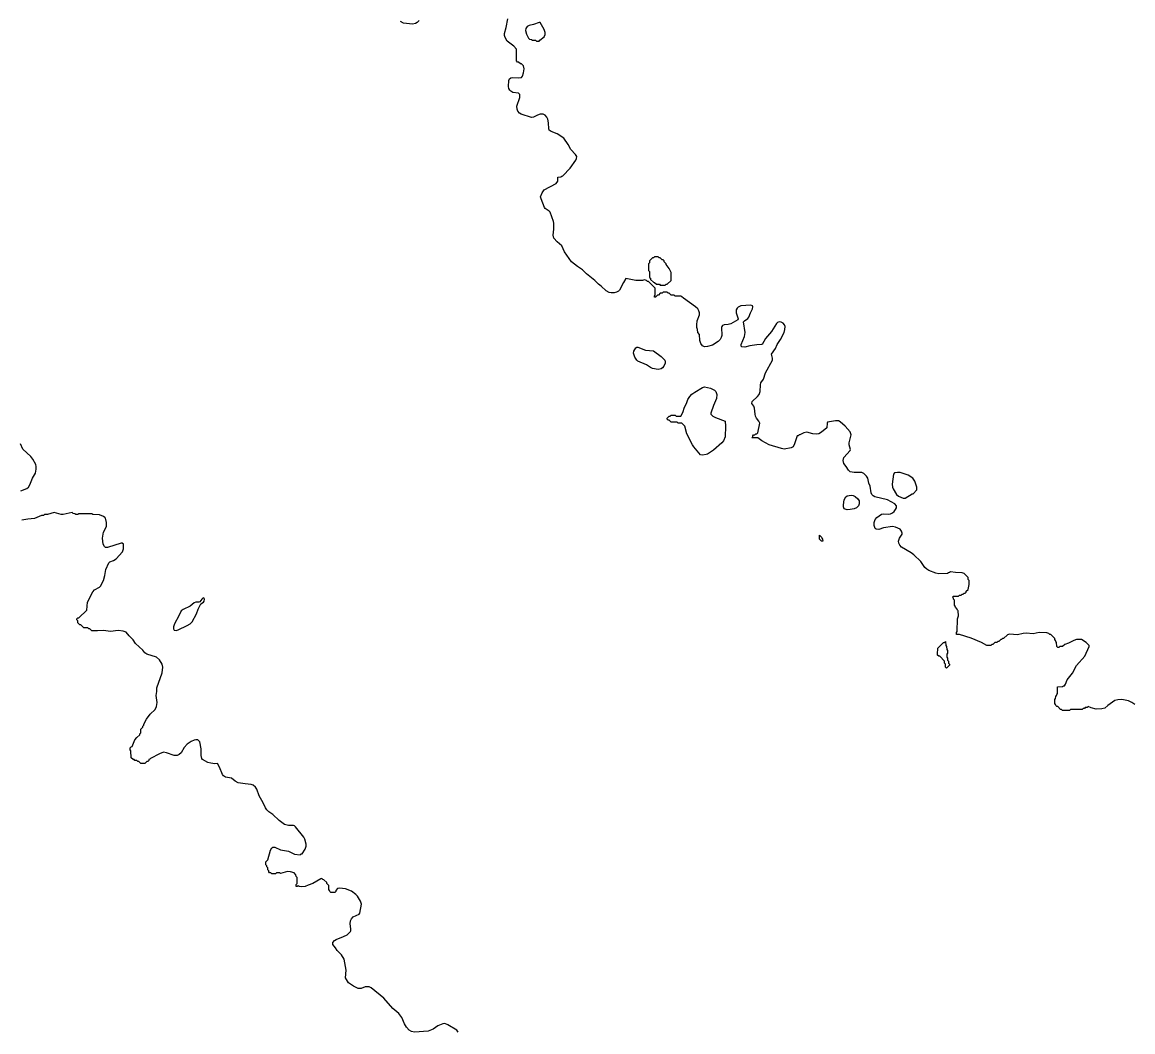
# Model space of a CAD drawing. Extents: x 474277 to 475042, y 254928 to 255625.
# Drawn here: x 474694.8 to 474781.3, y 255168.9 to 255247.6 of the extents above; entities that cross this region are included whole.
import ezdxf

# ---------------------------------------------------------------- set-up
doc = ezdxf.new("R2010")
doc.units = 0
doc.header["$MEASUREMENT"] = 0
doc.layers.add('BaseMapV2_DTM_export_MonNov09090547073261 — entities', color=1, linetype='CONTINUOUS')

msp = doc.modelspace()

# ---------------------------------------------------------------- linework, layer by layer
at = {"layer": 'BaseMapV2_DTM_export_MonNov09090547073261 — entities', "color": 15, "linetype": 'Continuous', "true_color": 0xb7484b}
for points in [[(474781.491, 255194.432, 84.75), (474781.268, 255194.585, 84.75), (474781.006, 255194.713, 84.75), (474780.47, 255194.828, 84.75), (474780.163, 255194.804, 84.75), (474779.944, 255194.739, 84.75), (474779.396, 255194.355, 84.75), (474779.166, 255194.151, 84.75), (474778.936, 255194.082, 84.75), (474778.476, 255194.066, 84.75), (474778.093, 255194.158, 84.75), (474777.863, 255194.271, 84.75), (474777.786, 255194.199, 84.75), (474777.633, 255194.194, 84.75), (474777.564, 255194.125, 84.75), (474777.479, 255194.117, 84.75), (474777.403, 255194.044, 84.75), (474776.482, 255194.041, 84.75), (474776.406, 255193.969, 84.75), (474775.869, 255193.969, 84.75), (474775.792, 255194.044, 84.75), (474775.711, 255194.048, 84.75), (474775.486, 255194.274, 84.75), (474775.409, 255194.275, 84.75), (474775.328, 255194.355, 84.75), (474775.324, 255194.432, 84.75), (474775.253, 255194.509, 84.75), (474775.254, 255194.815, 84.75), (474775.324, 255194.892, 84.75), (474775.332, 255195.053, 84.75), (474775.401, 255195.122, 84.75), (474775.404, 255195.199, 84.75), (474775.478, 255195.275, 84.75), (474775.478, 255195.812, 84.75), (474775.869, 255195.82, 84.75), (474775.946, 255195.893, 84.75), (474776.022, 255195.893, 84.75), (474776.099, 255196.008, 84.75), (474776.226, 255196.349, 84.75), (474776.636, 255196.882, 84.75), (474776.942, 255197.464, 84.75), (474777.589, 255198.189, 84.75), (474777.935, 255198.956, 84.75), (474777.931, 255199.032, 84.75), (474777.707, 255199.262, 84.75), (474777.326, 255199.485, 84.75), (474776.942, 255199.482, 84.75), (474776.737, 255199.416, 84.75), (474776.329, 255199.206, 84.75), (474776.03, 255199.109, 84.75), (474775.869, 255198.953, 84.75), (474775.639, 255198.948, 84.75), (474775.57, 255198.879, 84.75), (474775.486, 255198.876, 84.75), (474775.409, 255198.948, 84.75), (474775.401, 255199.262, 84.75), (474775.332, 255199.331, 84.75), (474775.324, 255199.416, 84.75), (474775.256, 255199.485, 84.75), (474775.248, 255199.569, 84.75), (474774.949, 255199.871, 84.75), (474774.872, 255199.874, 84.75), (474774.792, 255199.953, 84.75), (474774.642, 255200.006, 84.75), (474774.029, 255200.05, 84.75), (474773.569, 255199.942, 84.75), (474773.032, 255199.983, 84.75), (474772.802, 255199.969, 84.75), (474772.342, 255199.853, 84.75), (474771.728, 255199.91, 84.75), (474771.575, 255199.868, 84.75), (474771.268, 255199.566, 84.75), (474771.192, 255199.565, 84.75), (474771.115, 255199.489, 84.75), (474771.038, 255199.485, 84.75), (474770.889, 255199.339, 84.75), (474770.808, 255199.335, 84.75), (474770.732, 255199.259, 84.75), (474770.578, 255199.255, 84.75), (474770.429, 255199.109, 84.75), (474770.348, 255199.101, 84.75), (474770.272, 255199.028, 84.75), (474769.965, 255199.031, 84.75), (474769.547, 255199.262, 84.75), (474768.738, 255199.591, 84.75), (474767.818, 255199.873, 84.75), (474767.588, 255199.871, 84.75), (474767.586, 255200.029, 84.75), (474767.657, 255200.106, 84.75), (474767.663, 255201.103, 84.75), (474767.739, 255201.333, 84.75), (474767.733, 255201.716, 84.75), (474767.665, 255201.785, 84.75), (474767.66, 255201.869, 84.75), (474767.509, 255202.023, 84.75), (474767.503, 255202.099, 84.75), (474767.435, 255202.168, 84.75), (474767.427, 255202.56, 84.75), (474767.358, 255202.628, 84.75), (474767.35, 255202.713, 84.75), (474767.278, 255202.79, 84.75), (474767.358, 255202.871, 84.75), (474767.741, 255202.874, 84.75), (474767.818, 255202.946, 84.75), (474767.971, 255202.951, 84.75), (474768.04, 255203.02, 84.75), (474768.125, 255203.024, 84.75), (474768.201, 255203.101, 84.75), (474768.278, 255203.104, 84.75), (474768.347, 255203.173, 84.75), (474768.352, 255203.25, 84.75), (474768.5, 255203.403, 84.75), (474768.58, 255203.786, 84.75), (474768.577, 255204.093, 84.75), (474768.508, 255204.162, 84.75), (474768.5, 255204.323, 84.75), (474768.201, 255204.625, 84.75), (474768.048, 255204.681, 84.75), (474767.511, 255204.713, 84.75), (474767.128, 255204.775, 84.75), (474767.059, 255204.706, 84.75), (474766.975, 255204.699, 84.75), (474766.898, 255204.627, 84.75), (474766.208, 255204.622, 84.75), (474765.978, 255204.667, 84.75), (474765.441, 255204.873, 84.75), (474765.288, 255204.966, 84.75), (474765.134, 255205.111, 84.75), (474764.828, 255205.564, 84.75), (474764.282, 255206.087, 84.75), (474764.061, 255206.254, 84.75), (474763.312, 255206.7, 84.75), (474763.178, 255206.853, 84.75), (474763.098, 255207.007, 84.75), (474763.073, 255207.16, 84.75), (474763.154, 255207.39, 84.75), (474763.357, 255207.697, 84.75), (474763.361, 255207.774, 84.75), (474763.312, 255207.927, 84.75), (474763.197, 255208.08, 84.75), (474762.834, 255208.258, 84.75), (474762.604, 255208.292, 84.75), (474761.914, 255208.184, 84.75), (474761.531, 255208.065, 84.75), (474761.325, 255208.08, 84.75), (474761.243, 255208.157, 84.75), (474761.18, 255208.387, 84.75), (474761.179, 255208.617, 84.75), (474761.259, 255208.847, 84.75), (474761.377, 255209, 84.75), (474761.761, 255209.258, 84.75), (474761.914, 255209.281, 84.75), (474762.297, 255209.25, 84.75), (474762.451, 255209.281, 84.75), (474762.604, 255209.355, 84.75), (474762.739, 255209.46, 84.75), (474762.853, 255209.614, 84.75), (474762.915, 255209.767, 84.75), (474762.908, 255209.92, 84.75), (474762.796, 255210.074, 84.75), (474762.221, 255210.389, 84.75), (474761.241, 255210.611, 84.75), (474761.09, 255210.687, 84.75), (474760.994, 255210.805, 84.75), (474760.953, 255210.917, 84.75), (474760.866, 255211.454, 84.75), (474760.775, 255211.684, 84.75), (474760.681, 255212.067, 84.75), (474760.582, 255212.221, 84.75), (474760.38, 255212.425, 84.75), (474760.227, 255212.51, 84.75), (474759.614, 255212.504, 84.75), (474759.307, 255212.557, 84.75), (474759.171, 255212.681, 84.75), (474759, 255212.978, 84.75), (474758.817, 255213.218, 84.75), (474758.761, 255213.448, 84.75), (474758.818, 255213.678, 84.75), (474759.304, 255214.214, 84.75), (474759.332, 255214.291, 84.75), (474759.23, 255214.671, 84.75), (474759.226, 255214.828, 84.75), (474759.378, 255215.441, 84.75), (474759.296, 255215.671, 84.75), (474758.924, 255216.12, 84.75), (474758.54, 255216.466, 84.75), (474758.387, 255216.544, 84.75), (474758.157, 255216.548, 84.75), (474757.548, 255216.438, 84.75), (474757.513, 255216.361, 84.75), (474757.479, 255215.978, 84.75), (474757.083, 255215.643, 84.75), (474756.853, 255215.525, 84.75), (474756.7, 255215.497, 84.75), (474756.393, 255215.533, 84.75), (474755.933, 255215.662, 84.75), (474755.705, 255215.594, 84.75), (474755.396, 255215.44, 84.75), (474755.32, 255215.437, 84.75), (474755.243, 255215.361, 84.75), (474755.166, 255215.357, 84.75), (474754.971, 255214.751, 84.75), (474754.856, 255214.521, 84.75), (474754.706, 255214.44, 84.75), (474754.17, 255214.338, 84.75), (474753.945, 255214.368, 84.75), (474752.995, 255214.674, 84.75), (474752.428, 255214.981, 84.75), (474752.099, 255215.203, 84.75), (474751.639, 255215.208, 84.75), (474751.708, 255215.288, 84.75), (474751.716, 255215.372, 84.75), (474751.785, 255215.441, 84.75), (474751.869, 255215.446, 84.75), (474751.946, 255215.521, 84.75), (474752.023, 255215.522, 84.75), (474752.099, 255215.602, 84.75), (474752.27, 255216.361, 84.75), (474752.2, 255216.515, 84.75), (474752.013, 255216.745, 84.75), (474751.928, 255216.898, 84.75), (474751.89, 255217.051, 84.75), (474751.859, 255217.511, 84.75), (474751.793, 255217.674, 84.75), (474751.652, 255217.895, 84.75), (474751.67, 255218.048, 84.75), (474752.09, 255218.432, 84.75), (474752.219, 255218.585, 84.75), (474752.291, 255218.815, 84.75), (474752.307, 255219.352, 84.75), (474752.355, 255219.505, 84.75), (474752.559, 255219.78, 84.75), (474752.718, 255220.272, 84.75), (474753.244, 255221.269, 84.75), (474753.247, 255221.422, 84.75), (474753.182, 255221.729, 84.75), (474753.48, 255222.167, 84.75), (474753.613, 255222.495, 84.75), (474753.889, 255222.879, 84.75), (474754.153, 255223.415, 84.75), (474754.215, 255223.645, 84.75), (474754.23, 255223.876, 84.75), (474754.186, 255224.029, 84.75), (474754.093, 255224.142, 84.75), (474753.94, 255224.221, 84.75), (474753.786, 255224.242, 84.75), (474753.633, 255224.191, 84.75), (474753.556, 255224.118, 84.75), (474753.173, 255223.507, 84.75), (474752.718, 255222.955, 84.75), (474752.45, 255222.495, 84.75), (474752.406, 255222.471, 84.75), (474752.023, 255222.46, 84.75), (474751.486, 255222.381, 84.75), (474751.103, 255222.288, 84.75), (474750.873, 255222.29, 84.75), (474750.816, 255222.342, 84.75), (474750.814, 255222.495, 84.75), (474751.062, 255223.109, 84.75), (474751.124, 255223.415, 84.75), (474751.006, 255224.259, 84.75), (474751.064, 255224.336, 84.75), (474751.333, 255224.519, 84.75), (474751.409, 255224.621, 84.75), (474751.538, 255224.949, 84.75), (474751.699, 255225.256, 84.75), (474751.732, 255225.409, 84.75), (474751.706, 255225.486, 84.75), (474751.563, 255225.558, 84.75), (474750.796, 255225.503, 84.75), (474750.566, 255225.396, 84.75), (474750.489, 255225.322, 84.75), (474750.426, 255225.179, 84.75), (474750.428, 255224.949, 84.75), (474750.579, 255224.489, 84.75), (474750.562, 255224.412, 84.75), (474750.015, 255224.106, 84.75), (474749.799, 255224.042, 84.75), (474749.492, 255224.006, 84.75), (474749.36, 255223.952, 84.75), (474749.292, 255223.876, 84.75), (474749.269, 255223.799, 84.75), (474749.308, 255223.185, 84.75), (474749.263, 255223.032, 84.75), (474749.175, 255222.879, 84.75), (474749.015, 255222.725, 84.75), (474748.572, 255222.429, 84.75), (474748.189, 255222.321, 84.75), (474747.959, 255222.298, 84.75), (474747.806, 255222.372, 84.75), (474747.66, 255222.572, 84.75), (474747.594, 255222.802, 84.75), (474747.575, 255223.254, 84.75), (474747.421, 255223.415, 84.75), (474747.418, 255223.645, 84.75), (474747.362, 255223.799, 84.75), (474747.351, 255224.029, 84.75), (474747.389, 255224.336, 84.75), (474747.557, 255224.796, 84.75), (474747.562, 255224.949, 84.75), (474747.52, 255225.102, 84.75), (474747.423, 255225.256, 84.75), (474747.257, 255225.409, 84.75), (474746.305, 255226.099, 84.75), (474746.195, 255226.21, 84.75), (474746.119, 255226.245, 84.75), (474745.659, 255226.251, 84.75), (474745.582, 255226.321, 84.75), (474745.352, 255226.327, 84.75), (474745.199, 255226.478, 84.75), (474745.122, 255226.479, 84.75), (474745.045, 255226.555, 84.75), (474744.738, 255226.555, 84.75), (474744.662, 255226.48, 84.75), (474744.508, 255226.475, 84.75), (474744.36, 255226.329, 84.75), (474744.278, 255226.325, 84.75), (474744.125, 255226.171, 84.75), (474744.048, 255226.168, 84.75), (474744.048, 255226.26, 84.75), (474744.117, 255226.329, 84.75), (474744.117, 255226.866, 84.75), (474743.588, 255227.398, 84.75), (474743.512, 255227.4, 84.75), (474743.435, 255227.475, 84.75), (474743.282, 255227.513, 84.75), (474743.128, 255227.474, 84.75), (474742.592, 255227.479, 84.75), (474741.825, 255227.628, 84.75), (474741.628, 255227.326, 84.75), (474741.333, 255226.713, 84.75), (474741.261, 255226.636, 84.75), (474741.106, 255226.559, 84.75), (474740.905, 255226.517, 84.75), (474740.675, 255226.514, 84.75), (474740.521, 255226.548, 84.75), (474740.291, 255226.668, 84.75), (474739.908, 255227.019, 84.75), (474739.686, 255227.173, 84.75), (474739.395, 255227.479, 84.75), (474738.758, 255227.997, 84.75), (474738.451, 255228.312, 84.75), (474738.059, 255228.553, 84.75), (474737.598, 255228.936, 84.75), (474737.049, 255229.703, 84.75), (474736.841, 255230.162, 84.75), (474736.457, 255230.48, 84.75), (474736.215, 255230.776, 84.75), (474736.153, 255231.006, 84.75), (474736.203, 255231.466, 84.75), (474736.203, 255231.927, 84.75), (474736.177, 255232.08, 84.75), (474735.921, 255232.787, 84.75), (474735.844, 255232.87, 84.75), (474735.537, 255233.074, 84.75), (474735.491, 255233.153, 84.75), (474735.217, 255233.843, 84.75), (474735.183, 255233.997, 84.75), (474735.307, 255234.309, 84.75), (474735.461, 255234.541, 84.75), (474736.381, 255235.034, 84.75), (474736.53, 255235.224, 84.75), (474736.534, 255235.533, 84.75), (474736.764, 255235.538, 84.75), (474736.833, 255235.607, 84.75), (474736.917, 255235.633, 84.75), (474737.48, 255236.22, 84.75), (474737.914, 255236.842, 84.75), (474737.982, 255236.987, 84.75), (474737.993, 255237.141, 84.75), (474737.908, 255237.294, 84.75), (474737.531, 255237.684, 84.75), (474737.326, 255238.061, 84.75), (474736.994, 255238.559, 84.75), (474736.461, 255238.904, 84.75), (474735.997, 255239.079, 84.75), (474735.844, 255239.195, 84.75), (474735.811, 255239.287, 84.75), (474735.797, 255239.748, 84.75), (474735.742, 255240.054, 84.75), (474735.676, 255240.208, 84.75), (474735.537, 255240.352, 84.75), (474735.384, 255240.425, 84.75), (474735.154, 255240.425, 84.75), (474734.924, 255240.366, 84.75), (474734.617, 255240.195, 84.75), (474734.464, 255240.181, 84.75), (474733.673, 255240.438, 84.75), (474733.543, 255240.514, 84.75), (474733.404, 255240.668, 84.75), (474733.342, 255240.821, 84.75), (474733.337, 255241.051, 84.75), (474733.552, 255241.741, 84.75), (474733.554, 255241.971, 84.75), (474733.467, 255242.083, 84.75), (474733.007, 255242.124, 84.75), (474732.854, 255242.225, 84.75), (474732.777, 255242.315, 84.75), (474732.71, 255242.431, 84.75), (474732.672, 255242.585, 84.75), (474732.701, 255243.045, 84.75), (474732.75, 255243.198, 84.75), (474732.866, 255243.275, 84.75), (474733.007, 255243.294, 84.75), (474733.467, 255243.268, 84.75), (474733.697, 255243.293, 84.75), (474733.774, 255243.394, 84.75), (474733.858, 255243.658, 84.75), (474733.904, 255243.965, 84.75), (474733.847, 255244.195, 84.75), (474733.697, 255244.344, 84.75), (474733.62, 255244.346, 84.75), (474733.467, 255244.497, 84.75), (474733.39, 255244.497, 84.75), (474733.306, 255244.578, 84.75), (474733.306, 255245.498, 84.75), (474733.099, 255245.728, 84.75), (474732.576, 255246.112, 84.75), (474732.413, 255246.418, 84.75), (474732.369, 255246.572, 84.75), (474732.376, 255246.725, 84.75), (474732.491, 255247.185, 84.75), (474732.616, 255247.875, 84.75)], [(474725.719, 255247.722, 84.75), (474725.57, 255247.568, 84.75), (474725.417, 255247.492, 84.75), (474725.186, 255247.445, 84.75), (474724.496, 255247.535, 84.75), (474724.266, 255247.663, 84.75)], [(474735.077, 255246.12, 84.75), (474735.111, 255246.188, 84.75), (474735.461, 255246.472, 84.75), (474735.545, 255246.648, 84.75), (474735.532, 255246.802, 84.75), (474735.461, 255247.04, 84.75), (474735.154, 255247.567, 84.75), (474735.077, 255247.567, 84.75), (474734.632, 255247.415, 84.75), (474734.282, 255247.338, 84.75), (474734.135, 255247.262, 84.75), (474734.023, 255247.108, 84.75), (474734.012, 255246.955, 84.75), (474734.08, 255246.68, 84.75), (474734.234, 255246.346, 84.75), (474734.31, 255246.269, 84.75), (474734.472, 255246.265, 84.75), (474734.541, 255246.196, 84.75), (474734.771, 255246.191, 84.75), (474734.847, 255246.12, 84.75), (474735.077, 255246.12, 84.75)], [(474744.892, 255227.104, 84.75), (474744.968, 255227.177, 84.75), (474745.045, 255227.177, 84.75), (474745.344, 255227.479, 84.75), (474745.347, 255228.093, 84.75), (474745.195, 255228.399, 84.75), (474744.967, 255228.706, 84.75), (474744.964, 255228.783, 84.75), (474744.813, 255228.936, 84.75), (474744.807, 255229.013, 84.75), (474744.738, 255229.082, 84.75), (474744.662, 255229.086, 84.75), (474744.508, 255229.238, 84.75), (474744.432, 255229.238, 84.75), (474744.355, 255229.312, 84.75), (474744.048, 255229.312, 84.75), (474743.972, 255229.238, 84.75), (474743.895, 255229.238, 84.75), (474743.673, 255229.013, 84.75), (474743.667, 255228.859, 84.75), (474743.593, 255228.783, 84.75), (474743.596, 255228.246, 84.75), (474743.667, 255228.169, 84.75), (474743.673, 255227.709, 84.75), (474743.742, 255227.641, 84.75), (474743.746, 255227.556, 84.75), (474743.972, 255227.33, 84.75), (474744.053, 255227.326, 84.75), (474744.202, 255227.181, 84.75), (474744.44, 255227.173, 84.75), (474744.508, 255227.104, 84.75), (474744.892, 255227.104, 84.75)], [(474744.582, 255220.578, 84.75), (474744.355, 255220.542, 84.75), (474743.895, 255220.618, 84.75), (474743.742, 255220.692, 84.75), (474743.435, 255220.912, 84.75), (474742.766, 255221.192, 84.75), (474742.668, 255221.261, 84.75), (474742.515, 255221.485, 84.75), (474742.428, 255221.805, 84.75), (474742.457, 255221.959, 84.75), (474742.592, 255222.222, 84.75), (474742.668, 255222.275, 84.75), (474742.745, 255222.273, 84.75), (474743.358, 255222.052, 84.75), (474743.972, 255221.997, 84.75), (474744.585, 255221.54, 84.75), (474744.865, 255221.269, 84.75), (474744.891, 255221.192, 84.75), (474744.875, 255221.039, 84.75), (474744.79, 255220.808, 84.75), (474744.679, 255220.655, 84.75), (474744.582, 255220.578, 84.75)], [(474748.072, 255213.908, 84.75), (474747.806, 255213.861, 84.75), (474747.652, 255213.886, 84.75), (474747.499, 255214.037, 84.75), (474747.124, 255214.521, 84.75), (474747.015, 255214.674, 84.75), (474746.585, 255215.518, 84.75), (474746.425, 255216.128, 84.75), (474746.195, 255216.353, 84.75), (474745.889, 255216.359, 84.75), (474745.812, 255216.43, 84.75), (474745.352, 255216.435, 84.75), (474745.199, 255216.583, 84.75), (474745.122, 255216.587, 84.75), (474745.041, 255216.668, 84.75), (474745.042, 255216.745, 84.75), (474745.199, 255216.902, 84.75), (474745.275, 255216.902, 84.75), (474745.352, 255216.977, 84.75), (474745.659, 255216.978, 84.75), (474745.735, 255216.902, 84.75), (474746.119, 255216.902, 84.75), (474746.272, 255217.183, 84.75), (474746.398, 255217.588, 84.75), (474746.547, 255217.895, 84.75), (474746.652, 255218.201, 84.75), (474746.805, 255218.432, 84.75), (474746.962, 255218.603, 84.75), (474747.192, 255218.774, 84.75), (474747.806, 255219.136, 84.75), (474747.959, 255219.176, 84.75), (474748.419, 255219.079, 84.75), (474748.726, 255218.931, 84.75), (474748.844, 255218.815, 84.75), (474748.91, 255218.585, 84.75), (474748.883, 255218.278, 84.75), (474748.648, 255217.741, 84.75), (474748.447, 255217.128, 84.75), (474748.449, 255217.051, 84.75), (474748.611, 255216.898, 84.75), (474748.802, 255216.79, 84.75), (474749.569, 255216.519, 84.75), (474749.595, 255216.131, 84.75), (474749.554, 255215.288, 84.75), (474749.427, 255214.981, 84.75), (474749.293, 255214.828, 84.75), (474748.649, 255214.243, 84.75), (474748.189, 255213.95, 84.75), (474748.072, 255213.908, 84.75)], [(474694.669, 255211.079, 84.5), (474695.129, 255211.267, 84.5), (474695.257, 255211.377, 84.5), (474695.359, 255211.548, 84.5), (474695.578, 255212.067, 84.5), (474695.808, 255212.451, 84.5), (474695.87, 255212.757, 84.5), (474695.866, 255212.988, 84.5), (474695.822, 255213.141, 84.5), (474695.589, 255213.55, 84.5), (474695.436, 255213.746, 84.5), (474694.822, 255214.338, 84.5), (474694.649, 255214.751, 84.5)], [(474763.601, 255210.506, 84.75), (474764.138, 255210.842, 84.75), (474764.214, 255210.845, 84.75), (474764.516, 255211.147, 84.75), (474764.504, 255211.377, 84.75), (474764.347, 255211.837, 84.75), (474764.182, 255212.067, 84.75), (474763.831, 255212.292, 84.75), (474763.217, 255212.508, 84.75), (474762.987, 255212.518, 84.75), (474762.757, 255212.481, 84.75), (474762.696, 255212.374, 84.75), (474762.593, 255211.607, 84.75), (474762.598, 255211.377, 84.75), (474762.648, 255211.224, 84.75), (474762.911, 255210.8, 84.75), (474763.064, 255210.653, 84.75), (474763.447, 255210.496, 84.75), (474763.601, 255210.506, 84.75)], [(474759.309, 255209.614, 84.75), (474759.077, 255209.602, 84.75), (474758.847, 255209.686, 84.75), (474758.781, 255209.844, 84.75), (474758.777, 255209.997, 84.75), (474758.85, 255210.381, 84.75), (474758.961, 255210.611, 84.75), (474759.077, 255210.698, 84.75), (474759.384, 255210.73, 84.75), (474759.537, 255210.705, 84.75), (474759.69, 255210.636, 84.75), (474759.91, 255210.457, 84.75), (474759.997, 255210.304, 84.75), (474760.021, 255210.074, 84.75), (474759.962, 255209.92, 84.75), (474759.797, 255209.767, 84.75), (474759.614, 255209.687, 84.75), (474759.309, 255209.614, 84.75)], [(474728.747, 255168.899, 84.5), (474728.64, 255169.052, 84.5), (474727.946, 255169.47, 84.5), (474727.716, 255169.566, 84.5), (474727.563, 255169.54, 84.5), (474727.18, 255169.394, 84.5), (474726.796, 255169.115, 84.5), (474726.413, 255168.961, 84.5), (474725.339, 255168.902, 84.5), (474725.109, 255168.936, 84.5), (474724.926, 255169.052, 84.5), (474724.717, 255169.282, 84.5), (474724.573, 255169.546, 84.5), (474724.363, 255170.049, 84.5), (474724.136, 255170.356, 84.5), (474723.662, 255170.739, 84.5), (474722.962, 255171.534, 84.5), (474721.966, 255172.346, 84.5), (474721.812, 255172.424, 84.5), (474721.659, 255172.439, 84.5), (474721.506, 255172.418, 84.5), (474721.199, 255172.297, 84.5), (474720.969, 255172.298, 84.5), (474720.585, 255172.473, 84.5), (474720.218, 255172.733, 84.5), (474719.97, 255173.116, 84.5), (474720.015, 255173.729, 84.5), (474719.864, 255174.573, 84.5), (474719.665, 255174.916, 84.5), (474719.32, 255175.263, 84.5), (474719.205, 255175.474, 84.5), (474718.975, 255175.715, 84.5), (474718.973, 255175.876, 84.5), (474719.124, 255176.03, 84.5), (474719.256, 255176.106, 84.5), (474719.809, 255176.336, 84.5), (474720.095, 255176.49, 84.5), (474720.355, 255176.728, 84.5), (474720.389, 255176.796, 84.5), (474720.391, 255176.95, 84.5), (474720.341, 255177.333, 84.5), (474720.36, 255177.563, 84.5), (474720.43, 255177.716, 84.5), (474720.573, 255177.87, 84.5), (474721.046, 255178.099, 84.5), (474721.1, 255178.177, 84.5), (474721.207, 255178.867, 84.5), (474721.148, 255179.097, 84.5), (474720.917, 255179.48, 84.5), (474720.785, 255179.633, 84.5), (474720.432, 255179.889, 84.5), (474719.972, 255180.051, 84.5), (474719.512, 255180.119, 84.5), (474719.359, 255180.089, 84.5), (474719.213, 255179.94, 84.5), (474719.208, 255179.863, 84.5), (474719.129, 255179.784, 84.5), (474718.822, 255179.782, 84.5), (474718.741, 255179.863, 84.5), (474718.737, 255179.94, 84.5), (474718.669, 255180.009, 84.5), (474718.661, 255180.323, 84.5), (474718.515, 255180.472, 84.5), (474718.507, 255180.553, 84.5), (474718.285, 255180.776, 84.5), (474718.208, 255180.78, 84.5), (474718.132, 255180.856, 84.5), (474718.055, 255180.841, 84.5), (474717.42, 255180.477, 84.5), (474717.058, 255180.362, 84.5), (474716.828, 255180.248, 84.5), (474716.522, 255180.23, 84.5), (474716.364, 255180.247, 84.5), (474716.292, 255180.298, 84.5), (474716.215, 255180.242, 84.5), (474716.138, 255180.242, 84.5), (474716.134, 255180.4, 84.5), (474716.207, 255180.477, 84.5), (474716.21, 255180.937, 84.5), (474716.136, 255181.014, 84.5), (474716.113, 255181.167, 84.5), (474715.966, 255181.32, 84.5), (474715.678, 255181.394, 84.5), (474715.448, 255181.413, 84.5), (474714.911, 255181.269, 84.5), (474714.835, 255181.312, 84.5), (474714.605, 255181.312, 84.5), (474714.528, 255181.241, 84.5), (474714.221, 255181.24, 84.5), (474714.145, 255181.312, 84.5), (474714.06, 255181.32, 84.5), (474713.991, 255181.389, 84.5), (474713.983, 255181.474, 84.5), (474713.912, 255181.55, 84.5), (474713.907, 255181.704, 84.5), (474713.838, 255181.772, 84.5), (474713.83, 255181.857, 84.5), (474713.758, 255181.934, 84.5), (474713.759, 255182.164, 84.5), (474713.915, 255182.321, 84.5), (474714.138, 255183.084, 84.5), (474714.221, 255183.247, 84.5), (474714.298, 255183.298, 84.5), (474714.451, 255183.298, 84.5), (474714.911, 255183.11, 84.5), (474715.525, 255182.997, 84.5), (474715.985, 255182.767, 84.5), (474716.445, 255182.705, 84.5), (474716.522, 255182.779, 84.5), (474716.598, 255182.782, 84.5), (474716.828, 255183.145, 84.5), (474716.9, 255183.39, 84.5), (474716.897, 255183.544, 84.5), (474716.802, 255183.927, 84.5), (474716.733, 255184.081, 84.5), (474716.062, 255184.899, 84.5), (474715.985, 255184.966, 84.5), (474715.908, 255184.987, 84.5), (474715.525, 255184.989, 84.5), (474715.218, 255185.081, 84.5), (474714.795, 255185.384, 84.5), (474714.298, 255185.863, 84.5), (474714.002, 255186.074, 84.5), (474713.841, 255186.228, 84.5), (474713.733, 255186.381, 84.5), (474713.555, 255186.764, 84.5), (474713.242, 255187.301, 84.5), (474713.056, 255187.838, 84.5), (474712.961, 255187.991, 84.5), (474712.764, 255188.14, 84.5), (474712.611, 255188.203, 84.5), (474712.151, 255188.241, 84.5), (474711.614, 255188.327, 84.5), (474711.383, 255188.451, 84.5), (474711.078, 255188.686, 84.5), (474710.618, 255188.774, 84.5), (474710.464, 255188.875, 84.5), (474710.388, 255188.967, 84.5), (474710.157, 255189.536, 84.5), (474710.004, 255189.827, 84.5), (474709.774, 255189.798, 84.5), (474709.467, 255189.845, 84.5), (474709.237, 255189.914, 84.5), (474708.837, 255190.138, 84.5), (474708.777, 255190.213, 84.5), (474708.713, 255190.445, 84.5), (474708.721, 255190.981, 84.5), (474708.624, 255191.51, 84.5), (474708.471, 255191.668, 84.5), (474708.317, 255191.685, 84.5), (474708.164, 255191.638, 84.5), (474707.934, 255191.533, 84.5), (474707.627, 255191.329, 84.5), (474707.397, 255191.084, 84.5), (474707.167, 255190.675, 84.5), (474707.014, 255190.533, 84.5), (474706.86, 255190.463, 84.5), (474706.63, 255190.451, 84.5), (474706.017, 255190.674, 84.5), (474705.787, 255190.704, 84.5), (474705.48, 255190.591, 84.5), (474704.771, 255190.215, 84.5), (474704.713, 255190.157, 84.5), (474704.645, 255190.138, 84.5), (474704.639, 255190.061, 84.5), (474704.563, 255189.985, 84.5), (474704.483, 255189.98, 84.5), (474704.33, 255189.829, 84.5), (474704.023, 255189.828, 84.5), (474703.87, 255189.977, 84.5), (474703.793, 255189.98, 84.5), (474703.717, 255190.053, 84.5), (474703.563, 255190.057, 84.5), (474703.487, 255190.134, 84.5), (474703.41, 255190.135, 84.5), (474703.257, 255190.283, 84.5), (474703.249, 255190.828, 84.5), (474703.18, 255190.897, 84.5), (474703.178, 255191.058, 84.5), (474703.257, 255191.137, 84.5), (474703.333, 255191.143, 84.5), (474703.563, 255191.681, 84.5), (474703.717, 255191.865, 84.5), (474703.939, 255192.055, 84.5), (474703.942, 255192.132, 84.5), (474704.015, 255192.208, 84.5), (474704.022, 255192.515, 84.5), (474704.169, 255192.668, 84.5), (474704.174, 255192.745, 84.5), (474704.249, 255192.822, 84.5), (474704.251, 255192.898, 84.5), (474704.459, 255193.282, 84.5), (474704.75, 255193.665, 84.5), (474705.139, 255194.048, 84.5), (474705.248, 255194.279, 84.5), (474705.299, 255194.585, 84.5), (474705.217, 255195.122, 84.5), (474705.264, 255195.429, 84.5), (474705.269, 255195.735, 84.5), (474705.692, 255196.886, 84.5), (474705.737, 255197.346, 84.5), (474705.687, 255197.576, 84.5), (474705.48, 255197.899, 84.5), (474705.25, 255198.109, 84.5), (474704.483, 255198.36, 84.5), (474704.33, 255198.46, 84.5), (474704.177, 255198.651, 84.5), (474703.611, 255199.186, 84.5), (474703.41, 255199.479, 84.5), (474703.103, 255199.769, 84.5), (474702.873, 255200.054, 84.5), (474702.643, 255200.131, 84.5), (474702.26, 255200.192, 84.5), (474701.646, 255200.106, 84.5), (474701.11, 255200.208, 84.5), (474700.65, 255200.163, 84.5), (474700.19, 255200.18, 84.5), (474700.036, 255200.331, 84.5), (474699.96, 255200.331, 84.5), (474699.883, 255200.405, 84.5), (474699.572, 255200.413, 84.5), (474699.346, 255200.638, 84.5), (474699.265, 255200.643, 84.5), (474699.113, 255200.796, 84.5), (474699.108, 255200.949, 84.5), (474699.037, 255201.026, 84.5), (474699.039, 255201.107, 84.5), (474699.116, 255201.182, 84.5), (474699.193, 255201.184, 84.5), (474699.803, 255201.793, 84.5), (474699.868, 255202.406, 84.5), (474700.266, 255203.201, 84.5), (474700.42, 255203.374, 84.5), (474700.803, 255203.563, 84.5), (474700.88, 255203.644, 84.5), (474701.108, 255204.093, 84.5), (474701.22, 255204.476, 84.5), (474701.295, 255204.937, 84.5), (474701.523, 255205.473, 84.5), (474701.595, 255205.55, 84.5), (474701.876, 255205.641, 84.5), (474702.106, 255205.772, 84.5), (474702.59, 255206.317, 84.5), (474702.676, 255206.547, 84.5), (474702.662, 255206.93, 84.5), (474702.567, 255206.991, 84.5), (474702.49, 255206.993, 84.5), (474701.416, 255206.676, 84.5), (474701.263, 255206.674, 84.5), (474701.186, 255206.737, 84.5), (474701.082, 255206.93, 84.5), (474701.043, 255207.39, 84.5), (474701.118, 255207.85, 84.5), (474701.352, 255208.31, 84.5), (474701.355, 255208.617, 84.5), (474701.263, 255208.949, 84.5), (474701.217, 255209, 84.5), (474701.11, 255209.084, 84.5), (474700.803, 255209.205, 84.5), (474700.266, 255209.226, 84.5), (474700.19, 255209.299, 84.5), (474699.193, 255209.299, 84.5), (474699.116, 255209.226, 84.5), (474698.963, 255209.226, 84.5), (474698.886, 255209.299, 84.5), (474698.733, 255209.304, 84.5), (474698.656, 255209.379, 84.5), (474697.967, 255209.23, 84.5), (474697.813, 255209.226, 84.5), (474697.276, 255209.383, 84.5), (474696.739, 255209.229, 84.5), (474696.509, 255209.226, 84.5), (474696.432, 255209.151, 84.5), (474696.279, 255209.146, 84.5), (474695.742, 255208.916, 84.5), (474695.206, 255208.87, 84.5), (474694.746, 255208.793, 84.5)], [(474757.164, 255207.16, 84.75), (474757.083, 255207.157, 84.75), (474756.928, 255207.313, 84.75), (474756.93, 255207.623, 84.75), (474757.083, 255207.475, 84.75), (474757.091, 255207.39, 84.75), (474757.163, 255207.313, 84.75), (474757.164, 255207.16, 84.75)], [(474706.937, 255200.251, 84.5), (474707.627, 255200.574, 84.5), (474707.852, 255200.719, 84.5), (474708.016, 255200.873, 84.5), (474708.367, 255201.486, 84.5), (474708.486, 255201.869, 84.5), (474708.636, 255202.176, 84.5), (474708.701, 255202.263, 84.5), (474708.915, 255202.406, 84.5), (474708.961, 255202.483, 84.5), (474708.989, 255202.636, 84.5), (474708.931, 255202.73, 84.5), (474708.854, 255202.71, 84.5), (474708.777, 255202.64, 84.5), (474708.624, 255202.434, 84.5), (474708.547, 255202.403, 84.5), (474708.317, 255202.394, 84.5), (474708.164, 255202.341, 84.5), (474707.861, 255202.099, 84.5), (474707.32, 255201.838, 84.5), (474707.159, 255201.716, 84.5), (474706.989, 255201.333, 84.5), (474706.648, 255200.719, 84.5), (474706.574, 255200.489, 84.5), (474706.567, 255200.336, 84.5), (474706.63, 255200.217, 84.5), (474706.784, 255200.189, 84.5), (474706.937, 255200.251, 84.5)], [(474766.824, 255197.269, 84.75), (474766.745, 255197.338, 84.75), (474766.737, 255197.576, 84.75), (474766.668, 255197.644, 84.75), (474766.66, 255197.806, 84.75), (474766.284, 255198.185, 84.75), (474766.208, 255198.185, 84.75), (474766.127, 255198.266, 84.75), (474766.123, 255198.342, 84.75), (474766.131, 255198.81, 84.75), (474766.587, 255199.262, 84.75), (474766.668, 255199.267, 84.75), (474766.745, 255199.342, 84.75), (474766.752, 255199.032, 84.75), (474766.826, 255198.956, 84.75), (474766.829, 255198.726, 84.75), (474766.9, 255198.649, 84.75), (474766.9, 255198.419, 84.75), (474766.829, 255198.342, 84.75), (474766.829, 255198.112, 84.75), (474766.902, 255198.036, 84.75), (474766.906, 255197.882, 84.75), (474766.975, 255197.814, 84.75), (474766.983, 255197.652, 84.75), (474767.054, 255197.576, 84.75), (474767.054, 255197.499, 84.75), (474766.824, 255197.269, 84.75)]]:
    msp.add_polyline3d(points, dxfattribs=at)

doc.saveas('drawing.dxf')
